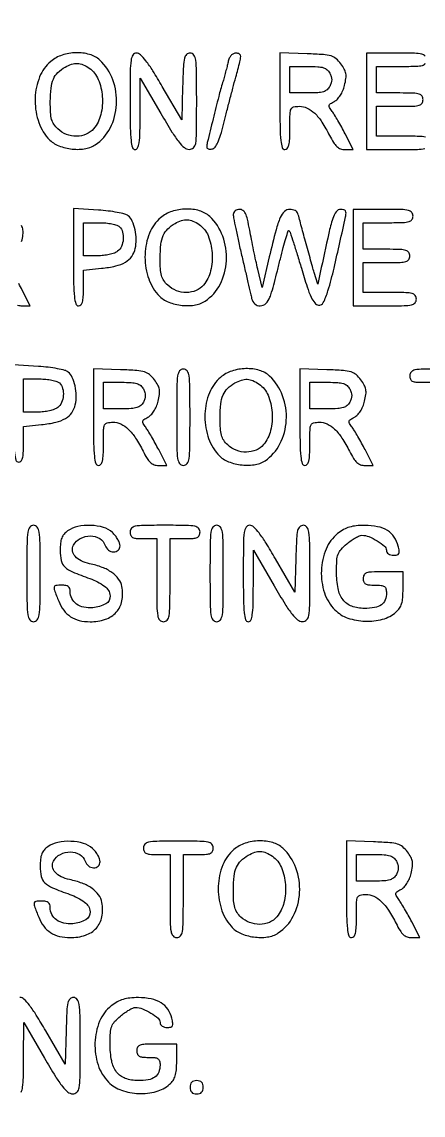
# Model space of a CAD drawing. Extents: x 0 to 1066, y 0 to 761.
# Drawn here: x 831.15 to 841.35, y 254.28 to 282.09 of the extents above; entities that cross this region are included whole.
import ezdxf

# ---------------------------------------------------------------- set-up
doc = ezdxf.new("R2010")
doc.units = 0
doc.header["$MEASUREMENT"] = 0

msp = doc.modelspace()

# ---------------------------------------------------------------- linework, layer by layer
for points in [[(183.390323, 95.266879, 0.000001), (192.989143, 95.254457, 0.000118)], [(479.458836, 95.240684, -0.000004), (502.524384, 95.211821, -0.198594)], [(710.559243, 95.267872, -0.000023), (733.258836, 95.240684, -0.000004), (756.324384, 95.211821, -0.198594)], [(416.092229, 95.24091, -0.000004), (439.072908, 95.212432, -0.198597)], [(542.992229, 95.24091, -0.000004), (565.972908, 95.212432, -0.198597)], [(606.442229, 95.24091, -0.000004), (629.422908, 95.212432, -0.198597)], [(669.892229, 95.24091, -0.000004), (692.872908, 95.212432, -0.198597)], [(841.398927, 281.217557, 0.168559), (841.315275, 281.26915, 0.050222), (841.132722, 281.290849, 0.004487), (840.6702, 281.295), (839.9088, 281.295), (839.9088, 280.0683), (839.9088, 278.8416), (840.7125, 278.8416, 0.004147), (841.203209, 278.84567, 0.047763), (841.394588, 278.867203, 0.16431)], [(841.41045, 279.153563, 0.055952), (841.245578, 279.175653, 0.005351), (840.8394, 279.18), (840.1626, 279.18), (840.1626, 279.5607), (840.1626, 279.9414), (840.7548, 279.9414, 0.006583), (841.104692, 279.946007, 0.063075), (841.251825, 279.968593, 0.183695), (841.32067, 280.020026, 0.142406), (841.347, 280.1106, 0.142406), (841.32067, 280.201174, 0.183695), (841.251825, 280.252607, 0.063075), (841.104692, 280.275193, 0.006583), (840.7548, 280.2798), (840.1626, 280.2798), (840.1626, 280.6182), (840.1626, 280.9566), (840.7971, 280.9566, 0.005909), (841.175126, 280.961067, 0.059311), (841.331138, 280.98339, 0.180365), (841.403656, 281.034888, 0.150217)], [(831.146864, 276.497663, 0.026721), (831.180834, 276.674022, 0.076578), (831.178842, 276.798441, 0.082928), (831.139816, 276.910784, 0.035157)], [(831.043578, 274.884832, 0.085906), (831.155845, 274.8654), (831.36705, 274.8654), (831.160873, 275.26725, 0.006834), (831.072806, 275.433272, 0.006481)], [(841.8969, 273.258, 0.003595), (841.349795, 273.254067, 0.043488), (841.140788, 273.232821, 0.15568), (841.045798, 273.181285, 0.193568), (841.0086, 273.0888, 0.094959), (841.025163, 273.002374, 0.184152), (841.07205, 272.951325, 0.098846), (841.165039, 272.92593, 0.017388), (841.347, 272.9196), (841.6854, 272.9196)], [(831.133472, 254.857531, 0.070336), (831.171206, 254.988231, 0.029944), (831.19124, 255.235794, 0.004715), (831.196837, 255.72465), (831.198674, 256.6341), (831.725587, 255.727957, 0.006242), (832.004961, 255.261024, 0.029041), (832.184682, 255.003737, 0.052989), (832.321926, 254.863238, 0.170079), (832.44285, 254.818507, 0.199339), (832.551131, 254.861273, 0.163117), (832.608825, 254.972706, 0.036571), (832.629904, 255.231581, 0.002034), (832.6332, 256.0419, 0.002367), (832.629569, 256.809072, 0.031318), (832.609184, 257.091383, 0.117824), (832.559377, 257.220077, 0.246563), (832.46696, 257.2686, 0.195513), (832.376155, 257.231682, 0.145553), (832.322852, 257.136256, 0.043894), (832.295339, 256.929993, 0.004128), (832.27661, 256.418718), (832.2525, 255.568836), (831.759317, 256.418718, 0.007787), (831.519238, 256.817983, 0.025041), (831.342401, 257.07261, 0.035073), (831.204547, 257.227518, 0.195814), (831.103667, 257.2686, 0.254619)]]:
    msp.add_lwpolyline(points, format="xyb")
for points in [[(409.06215, 749.15415), (40.8618, 749.132981), (40.8618, 380.65769), (40.8618, 12.1824), (501.2973, 12.1824), (961.7328, 12.1824), (961.7328, 380.646631), (961.7328, 749.110861), (961.41555, 749.1633, 0.040886), (961.153339, 749.184871, 0.000002), (934.190609, 749.194398, 0.000089), (904.448031, 749.199508, 0.000054), (869.1804, 749.195529, -0.000029), (813.61687, 749.186499, -0.000004), (696.10453, 749.175037, -0.000004), (556.774728, 749.163736, -0.000004)], [(831.886603, 281.082973, 0.123885), (831.603412, 280.690277, 0.085485), (831.489837, 280.151357, 0.082885), (831.562308, 279.589336, 0.104562), (831.814039, 279.130726, 0.111799), (832.052009, 278.954375, 0.06908), (832.388408, 278.858681, 0.069045), (832.738365, 278.858215, 0.111332), (833.016282, 278.962281, 0.131426), (833.397039, 279.38826, 0.103697), (833.557454, 279.987911, 0.101152), (833.46479, 280.614253, 0.118621), (833.134171, 281.113819, 0.118666), (832.874435, 281.260401, 0.075716), (832.528756, 281.304338, 0.073305), (832.173741, 281.243007, 0.095814)], [(833.9022, 280.0683, 0.003213), (833.906528, 279.394779, 0.022561), (833.925538, 279.0672, 0.049302), (833.961453, 278.891477, 0.328801), (834.0291, 278.8416, 0.295501), (834.094472, 278.883931, 0.070336), (834.132206, 279.014631, 0.029944), (834.15224, 279.262194, 0.004715), (834.157837, 279.75105), (834.159674, 280.6605), (834.686587, 279.754357, 0.006242), (834.965961, 279.287424, 0.029041), (835.145682, 279.030137, 0.052989), (835.282926, 278.889638, 0.170079), (835.40385, 278.844907, 0.199339), (835.512131, 278.887673, 0.163117), (835.569825, 278.999106, 0.036571), (835.590904, 279.257981, 0.002034), (835.5942, 280.0683, 0.002367), (835.590569, 280.835472, 0.031318), (835.570184, 281.117783, 0.117824), (835.520377, 281.246477, 0.246563), (835.42796, 281.295, 0.195513), (835.337155, 281.258082, 0.145553), (835.283852, 281.162656, 0.043894), (835.256339, 280.956393, 0.004128), (835.23761, 280.445118), (835.2135, 279.595236), (834.720317, 280.445118, 0.007787), (834.480238, 280.844383, 0.025041), (834.303401, 281.09901, 0.035073), (834.165547, 281.253918, 0.195814), (834.064667, 281.295, 0.254619), (833.974661, 281.245988, 0.110911), (833.926151, 281.114158, 0.030502), (833.905887, 280.827986, 0.002427)], [(836.391914, 281.06235, -0.007207), (836.366067, 280.953095, -0.00356), (836.330251, 280.815039, -0.003531), (836.291048, 280.672291, -0.005153), (836.25433, 280.547141, 0.01081), (836.154868, 280.19337, 0.002832), (836.010899, 279.621895, 0.001112), (835.864261, 279.019814, 0.055641), (835.848999, 278.898847, 0.217585), (835.859708, 278.874485, 0.10904), (835.889669, 278.857689, 0.075449), (835.934985, 278.85116, 0.046105), (835.988854, 278.856547, 0.187812), (836.060871, 278.902011, 0.050857), (836.130863, 279.020173, 0.035052), (836.201426, 279.205912, 0.01296), (836.275351, 279.4761, -0.002128), (836.343231, 279.747126, -0.001209), (836.427553, 280.074513, -0.001207), (836.514086, 280.403885, -0.001994), (836.588965, 280.68165, 0.003568), (836.69392, 281.075923, 0.058755), (836.712321, 281.210732, 0.256654), (836.680741, 281.270777, 0.147085), (836.600179, 281.295, 0.108942), (836.529687, 281.279456, 0.101998), (836.470336, 281.23551, 0.08224), (836.424025, 281.162626, 0.046043)], [(837.7092, 280.071721, 0.003202), (837.713526, 279.396213, 0.022501), (837.732532, 279.06777, 0.049121), (837.76843, 278.891547, 0.329081), (837.8361, 278.8416, 0.232029), (837.897837, 278.87188, 0.108427), (837.936969, 278.9544, 0.047315), (837.957701, 279.110257, 0.00942), (837.963, 279.3915, -0.00595), (837.967307, 279.753465, -0.096871), (837.993344, 279.871598, -0.238613), (838.05801, 279.925215, -0.056005), (838.202053, 279.9414, -0.111153), (838.403505, 279.896056, -0.081177), (838.59282, 279.765201, -0.058854), (838.77851, 279.538571, -0.025924), (838.970372, 279.20115, 0.021841), (839.070116, 279.022353, 0.069009), (839.15727, 278.916827, 0.100305), (839.249778, 278.861032, 0.085906), (839.362045, 278.8416), (839.57325, 278.8416), (839.367073, 279.24345, 0.006834), (839.279006, 279.409472, 0.006481), (839.184898, 279.576012, 0.006451), (839.097851, 279.72116, 0.022591), (839.036427, 279.811275, -0.02569), (838.969848, 279.910264, -0.192002), (838.960929, 279.965064, -0.198014), (838.992263, 280.00999, -0.027525), (839.093128, 280.067175, 0.089041), (839.171081, 280.125014, 0.046566), (839.245598, 280.220676, 0.042448), (839.308834, 280.341002, 0.038847), (839.353064, 280.473863, 0.026721), (839.387034, 280.650222, 0.076578), (839.385042, 280.774641, 0.082928), (839.346016, 280.886984, 0.035157), (839.259672, 281.021662, 0.057331), (839.137102, 281.15194, 0.10358), (839.008717, 281.221232, 0.055706), (838.813585, 281.256174, 0.007564), (838.398358, 281.277271), (837.7092, 281.301843)], [(832.865697, 280.911239, -0.143223), (833.093398, 280.626923, -0.079931), (833.19586, 280.191753, -0.077332), (833.157665, 279.730618, -0.11509), (832.976396, 279.37035, -0.119537), (832.787984, 279.230795, -0.098447), (832.542327, 279.180152, -0.09388), (832.285877, 279.226862, -0.097006), (832.067603, 279.363947, -0.056872), (831.966683, 279.48304, -0.080028), (831.908787, 279.609396, -0.054705), (831.880963, 279.781124, -0.014142), (831.874491, 280.061897, -0.025001), (831.893555, 280.406755, -0.075567), (831.952982, 280.633738, -0.098225), (832.066437, 280.798605, -0.062967), (832.2525, 280.939019, -0.051006), (832.417266, 281.012358, -0.090781), (832.563914, 281.032395, -0.090761), (832.708171, 280.999181, -0.050966)], [(838.9782, 280.7874, -0.049536), (839.014362, 280.700026, -0.073486), (839.026453, 280.6182, -0.073486), (839.014362, 280.536374, -0.049536), (838.9782, 280.449, -0.09537), (838.909305, 280.364075, -0.100861), (838.815066, 280.312833, -0.059921), (838.670032, 280.286848, -0.014397), (838.425323, 280.2798), (837.963, 280.2798), (837.963, 280.6182), (837.963, 280.9566), (838.425323, 280.9566, -0.014397), (838.670032, 280.949552, -0.059921), (838.815066, 280.923567, -0.100861), (838.909305, 280.872325, -0.09537)], [(832.464, 276.103226, 0.003177), (832.468321, 275.423244, 0.022367), (832.487318, 275.092854, 0.048715), (832.52318, 274.915502, 0.329705), (832.5909, 274.8654, 0.208378), (832.651243, 274.89169, 0.11961), (832.690731, 274.962127, 0.055661), (832.712106, 275.093199, 0.012613), (832.7178, 275.318864), (832.7178, 275.772328), (833.17275, 275.819283, 0.029754), (833.538521, 275.879188, 0.076952), (833.786588, 275.976957, 0.106873), (833.944628, 276.121832, 0.100256), (834.033212, 276.32232, 0.058942), (834.056183, 276.554886, 0.048856), (834.02714, 276.802141, 0.051542), (833.955841, 277.019071, 0.114883), (833.851397, 277.156657, 0.111025), (833.767935, 277.199219, 0.015594), (833.577966, 277.24155, 0.017167), (833.346329, 277.277444, 0.01383), (833.095435, 277.300528), (832.464, 277.341051)], [(834.678403, 277.106773, 0.123885), (834.395212, 276.714077, 0.085485), (834.281637, 276.175157, 0.082885), (834.354108, 275.613136, 0.104562), (834.605839, 275.154526, 0.111799), (834.843809, 274.978175, 0.06908), (835.180208, 274.882481, 0.069045), (835.530165, 274.882015, 0.111332), (835.808082, 274.986081, 0.131426), (836.188839, 275.41206, 0.103697), (836.349254, 276.011711, 0.101152), (836.25659, 276.638053, 0.118621), (835.925971, 277.137619, 0.118666), (835.666235, 277.284201, 0.075716), (835.320556, 277.328138, 0.073305), (834.965541, 277.266807, 0.095814)], [(836.5248, 277.191204, 0.047767), (836.533043, 277.105113, 0.002528), (836.586838, 276.834143, 0.003959), (836.655092, 276.512257, 0.00287), (836.735993, 276.154854, -0.000002), (836.8201, 275.792938, -0.000002), (836.898137, 275.457131, -0.000002), (836.963637, 275.175267, -0.000017), (836.991405, 275.05575, 0.147869), (837.072727, 274.914331, 0.205885), (837.208244, 274.864982, 0.176392), (837.354055, 274.927675, 0.11354), (837.457446, 275.082283, 0.021448), (837.499856, 275.210071, 0.003611), (837.568671, 275.458407, 0.003945), (837.645181, 275.751664, 0.003496), (837.720289, 276.058147, -0.006156), (837.79252, 276.346252, -0.010899), (837.860162, 276.581699, -0.005551), (837.920841, 276.769407, -0.556878), (837.94315, 276.77465, -0.11647), (837.96627, 276.737234, -0.001547), (838.052185, 276.476681, -0.004332), (838.148493, 276.172634, -0.00282), (838.254685, 275.819936, 0.006286), (838.401008, 275.345877, 0.030826), (838.503262, 275.085023, 0.058933), (838.593381, 274.939003, 0.190588), (838.690284, 274.883075, 0.326366), (838.812875, 274.947544, 0.039676), (838.931507, 275.247683, 0.018108), (839.085741, 275.825396, 0.002117), (839.377734, 277.12845, 0.040046), (839.390678, 277.22293, 0.15964), (839.375814, 277.278694, 0.190105), (839.332944, 277.309168, 0.060633), (839.253808, 277.3188, 0.243546), (839.140812, 277.26029, 0.075824), (839.052629, 277.084017, 0.023764), (838.951062, 276.70973, 0.001912), (838.734479, 275.7114), (838.671426, 275.4153), (838.581198, 275.7114, -0.004222), (838.536612, 275.862272, -0.001439), (838.474359, 276.082054, -0.00143), (838.407005, 276.325156, -0.001648), (838.344196, 276.5574, 0.00027), (838.285798, 276.775717, 0.000345), (838.231737, 276.976831, 0.000267), (838.1862, 277.145413, 0.002921), (838.167466, 277.21305, 0.133791), (838.143106, 277.253501, 0.071199), (838.095212, 277.287736, 0.062684), (838.03231, 277.310928, 0.057069), (837.963561, 277.3188, 0.191396), (837.825837, 277.264076, 0.101864), (837.718933, 277.111552, 0.038771), (837.611381, 276.798373, 0.004991), (837.44035, 276.109387), (837.256006, 275.33374), (837.147233, 275.79752, -0.004337), (837.098644, 276.013087, -0.002315), (837.04212, 276.280385, -0.002304), (836.986921, 276.553877, -0.003592), (836.942145, 276.79005, 0.011053), (836.885227, 277.067579, 0.057006), (836.833263, 277.21529, 0.121799), (836.770234, 277.29095, 0.159795), (836.685315, 277.3188, 0.077986), (836.623996, 277.309177, 0.090324), (836.571951, 277.281319, 0.100781), (836.537158, 277.239866, 0.124994)], [(839.5704, 276.0921), (839.5704, 274.8654), (840.3741, 274.8654, 0.004147), (840.864809, 274.86947, 0.047763), (841.056188, 274.891003, 0.16431), (841.143594, 274.942593, 0.179874), (841.1778, 275.0346, 0.157888), (841.14826, 275.125816, 0.176663), (841.07205, 275.177363, 0.055952), (840.907178, 275.199453, 0.005351), (840.501, 275.2038), (839.8242, 275.2038), (839.8242, 275.5845), (839.8242, 275.9652), (840.4164, 275.9652, 0.006583), (840.766292, 275.969807, 0.063075), (840.913425, 275.992393, 0.183695), (840.98227, 276.043826, 0.142406), (841.0086, 276.1344, 0.142406), (840.98227, 276.224974, 0.183695), (840.913425, 276.276407, 0.063075), (840.766292, 276.298993, 0.006583), (840.4164, 276.3036), (839.8242, 276.3036), (839.8242, 276.642), (839.8242, 276.9804), (840.4587, 276.9804, 0.005909), (840.836726, 276.984867, 0.059311), (840.992738, 277.00719, 0.180365), (841.065256, 277.058688, 0.150217), (841.0932, 277.1496, 0.17273), (841.060527, 277.241357, 0.168559), (840.976875, 277.29295, 0.050222), (840.794322, 277.314649, 0.004487), (840.3318, 277.3188), (839.5704, 277.3188)], [(835.657497, 276.935039, -0.143223), (835.885198, 276.650723, -0.079931), (835.98766, 276.215553, -0.077332), (835.949465, 275.754418, -0.11509), (835.768196, 275.39415, -0.119537), (835.579784, 275.254595, -0.098447), (835.334127, 275.203952, -0.09388), (835.077677, 275.250662, -0.097006), (834.859403, 275.387747, -0.056872), (834.758483, 275.50684, -0.080028), (834.700587, 275.633196, -0.054705), (834.672763, 275.804924, -0.014142), (834.666291, 276.085697, -0.025001), (834.685355, 276.430555, -0.075567), (834.744782, 276.657538, -0.098225), (834.858237, 276.822405, -0.062967), (835.0443, 276.962819, -0.051006), (835.209066, 277.036158, -0.090781), (835.355714, 277.056195, -0.090761), (835.499971, 277.022981, -0.050966)], [(833.63148, 276.87888, -0.13151), (833.710634, 276.741869, -0.084316), (833.728, 276.557915, -0.084006), (833.683613, 276.377881, -0.128741), (833.58495, 276.252167, -0.079472), (833.503595, 276.208701, -0.027293), (833.374772, 276.172004, -0.026323), (833.225863, 276.146396, -0.027554), (833.07735, 276.137091), (832.7178, 276.1344), (832.7178, 276.5574), (832.7178, 276.9804), (833.12388, 276.9804, -0.022886), (833.286785, 276.97294, -0.026473), (833.440496, 276.950579, -0.026952), (833.566695, 276.918181, -0.120635)], [(830.9412, 272.127026, 0.003177), (830.945521, 271.447044, 0.022367), (830.964518, 271.116654, 0.048715), (831.00038, 270.939302, 0.329705), (831.0681, 270.8892, 0.208378), (831.128443, 270.91549, 0.11961), (831.167931, 270.985927, 0.055661), (831.189306, 271.116999, 0.012613), (831.195, 271.342664), (831.195, 271.796128), (831.64995, 271.843083, 0.029754), (832.015721, 271.902988, 0.076952), (832.263788, 272.000757, 0.106873), (832.421828, 272.145632, 0.100256), (832.510412, 272.34612, 0.058942), (832.533383, 272.578686, 0.048856), (832.50434, 272.825941, 0.051542), (832.433041, 273.042871, 0.114883), (832.328597, 273.180457, 0.111025), (832.245135, 273.223019, 0.015594), (832.055166, 273.26535, 0.017167), (831.823529, 273.301244, 0.01383), (831.572635, 273.324328), (830.9412, 273.364851)], [(832.9716, 272.034721, 0.003202), (832.975926, 271.359213, 0.022501), (832.994932, 271.03077, 0.049121), (833.03083, 270.854547, 0.329081), (833.0985, 270.8046, 0.232029), (833.160237, 270.83488, 0.108427), (833.199369, 270.9174, 0.047315), (833.220101, 271.073257, 0.00942), (833.2254, 271.3545, -0.00595), (833.229707, 271.716465, -0.096871), (833.255744, 271.834598, -0.238613), (833.32041, 271.888215, -0.056005), (833.464453, 271.9044, -0.111153), (833.665905, 271.859056, -0.081177), (833.85522, 271.728201, -0.058854), (834.04091, 271.501571, -0.025924), (834.232772, 271.16415, 0.021841), (834.332516, 270.985353, 0.069009), (834.41967, 270.879827, 0.100305), (834.512178, 270.824032, 0.085906), (834.624445, 270.8046), (834.83565, 270.8046), (834.629473, 271.20645, 0.006834), (834.541406, 271.372472, 0.006481), (834.447298, 271.539012, 0.006451), (834.360251, 271.68416, 0.022591), (834.298827, 271.774275, -0.02569), (834.232248, 271.873264, -0.192002), (834.223329, 271.928064, -0.198014), (834.254663, 271.97299, -0.027525), (834.355528, 272.030175, 0.089041), (834.433481, 272.088014, 0.046566), (834.507998, 272.183676, 0.042448), (834.571234, 272.304002, 0.038847), (834.615464, 272.436863, 0.026721), (834.649434, 272.613222, 0.076578), (834.647442, 272.737641, 0.082928), (834.608416, 272.849984, 0.035157), (834.522072, 272.984662, 0.057331), (834.399502, 273.11494, 0.10358), (834.271117, 273.184232, 0.055706), (834.075985, 273.219174, 0.007564), (833.660758, 273.240271), (832.9716, 273.264843)], [(835.0866, 272.0313, 0.002322), (835.090189, 271.258438, 0.031956), (835.110667, 270.979087, 0.123223), (835.161478, 270.852709, 0.240299), (835.2558, 270.8046, 0.240299), (835.350122, 270.852709, 0.123223), (835.400933, 270.979087, 0.031956), (835.421411, 271.258438, 0.002322), (835.425, 272.0313, 0.002322), (835.421411, 272.804162, 0.031956), (835.400933, 273.083512, 0.123223), (835.350122, 273.209891, 0.240299), (835.2558, 273.258, 0.240299), (835.161478, 273.209891, 0.123223), (835.110667, 273.083512, 0.031956), (835.090189, 272.804162, 0.002322)], [(836.201203, 273.045973, 0.123885), (835.918012, 272.653277, 0.085485), (835.804437, 272.114357, 0.082885), (835.876908, 271.552336, 0.104562), (836.128639, 271.093726, 0.111799), (836.366609, 270.917375, 0.06908), (836.703008, 270.821681, 0.069045), (837.052965, 270.821215, 0.111332), (837.330882, 270.925281, 0.131426), (837.711639, 271.35126, 0.103697), (837.872054, 271.950911, 0.101152), (837.77939, 272.577253, 0.118621), (837.448771, 273.076819, 0.118666), (837.189035, 273.223401, 0.075716), (836.843356, 273.267338, 0.073305), (836.488341, 273.206007, 0.095814)], [(838.2168, 272.034721, 0.003202), (838.221126, 271.359213, 0.022501), (838.240132, 271.03077, 0.049121), (838.27603, 270.854547, 0.329081), (838.3437, 270.8046, 0.232029), (838.405437, 270.83488, 0.108427), (838.444569, 270.9174, 0.047315), (838.465301, 271.073257, 0.00942), (838.4706, 271.3545, -0.00595), (838.474907, 271.716465, -0.096871), (838.500944, 271.834598, -0.238613), (838.56561, 271.888215, -0.056005), (838.709653, 271.9044, -0.111153), (838.911105, 271.859056, -0.081177), (839.10042, 271.728201, -0.058854), (839.28611, 271.501571, -0.025924), (839.477972, 271.16415, 0.021841), (839.577716, 270.985353, 0.069009), (839.66487, 270.879827, 0.100305), (839.757378, 270.824032, 0.085906), (839.869645, 270.8046), (840.08085, 270.8046), (839.874673, 271.20645, 0.006834), (839.786606, 271.372472, 0.006481), (839.692498, 271.539012, 0.006451), (839.605451, 271.68416, 0.022591), (839.544027, 271.774275, -0.02569), (839.477448, 271.873264, -0.192002), (839.468529, 271.928064, -0.198014), (839.499863, 271.97299, -0.027525), (839.600728, 272.030175, 0.089041), (839.678681, 272.088014, 0.046566), (839.753198, 272.183676, 0.042448), (839.816434, 272.304002, 0.038847), (839.860664, 272.436863, 0.026721), (839.894634, 272.613222, 0.076578), (839.892642, 272.737641, 0.082928), (839.853616, 272.849984, 0.035157), (839.767272, 272.984662, 0.057331), (839.644702, 273.11494, 0.10358), (839.516317, 273.184232, 0.055706), (839.321185, 273.219174, 0.007564), (838.905958, 273.240271), (838.2168, 273.264843)], [(832.10868, 272.90268, -0.13151), (832.187834, 272.765669, -0.084316), (832.2052, 272.581715, -0.084006), (832.160813, 272.401681, -0.128741), (832.06215, 272.275967, -0.079472), (831.980795, 272.232501, -0.027293), (831.851972, 272.195804, -0.026323), (831.703063, 272.170196, -0.027554), (831.55455, 272.160891), (831.195, 272.1582), (831.195, 272.5812), (831.195, 273.0042), (831.60108, 273.0042, -0.022886), (831.763985, 272.99674, -0.026473), (831.917696, 272.974378, -0.026952), (832.043895, 272.941981, -0.120635)], [(834.2406, 272.7504, -0.049536), (834.276762, 272.663026, -0.073486), (834.288853, 272.5812, -0.073486), (834.276762, 272.499374, -0.049536), (834.2406, 272.412, -0.09537), (834.171705, 272.327075, -0.100861), (834.077466, 272.275833, -0.059921), (833.932432, 272.249848, -0.014397), (833.687723, 272.2428), (833.2254, 272.2428), (833.2254, 272.5812), (833.2254, 272.9196), (833.687723, 272.9196, -0.014397), (833.932432, 272.912552, -0.059921), (834.077466, 272.886567, -0.100861), (834.171705, 272.835325, -0.09537)], [(837.180297, 272.874239, -0.143223), (837.407998, 272.589923, -0.079931), (837.51046, 272.154753, -0.077332), (837.472265, 271.693618, -0.11509), (837.290996, 271.33335, -0.119537), (837.102584, 271.193795, -0.098447), (836.856927, 271.143152, -0.09388), (836.600477, 271.189862, -0.097006), (836.382203, 271.326947, -0.056872), (836.281283, 271.44604, -0.080028), (836.223387, 271.572396, -0.054705), (836.195563, 271.744124, -0.014142), (836.189091, 272.024897, -0.025001), (836.208155, 272.369755, -0.075567), (836.267582, 272.596738, -0.098225), (836.381037, 272.761605, -0.062967), (836.5671, 272.902019, -0.051006), (836.731866, 272.975358, -0.090781), (836.878514, 272.995395, -0.090761), (837.022771, 272.962181, -0.050966)], [(839.4858, 272.7504, -0.049536), (839.521962, 272.663026, -0.073486), (839.534053, 272.5812, -0.073486), (839.521962, 272.499374, -0.049536), (839.4858, 272.412, -0.09537), (839.416905, 272.327075, -0.100861), (839.322666, 272.275833, -0.059921), (839.177632, 272.249848, -0.014397), (838.932923, 272.2428), (838.4706, 272.2428), (838.4706, 272.5812), (838.4706, 272.9196), (838.932923, 272.9196, -0.014397), (839.177632, 272.912552, -0.059921), (839.322666, 272.886567, -0.100861), (839.416905, 272.835325, -0.09537)], [(831.2796, 268.0551, 0.002322), (831.283189, 267.282238, 0.031956), (831.303667, 267.002887, 0.123223), (831.354478, 266.876509, 0.240299), (831.4488, 266.8284, 0.240299), (831.543122, 266.876509, 0.123223), (831.593933, 267.002887, 0.031956), (831.614411, 267.282238, 0.002322), (831.618, 268.0551, 0.002322), (831.614411, 268.827962, 0.031956), (831.593933, 269.107312, 0.123223), (831.543122, 269.233691, 0.240299), (831.4488, 269.2818, 0.240299), (831.354478, 269.233691, 0.123223), (831.303667, 269.107312, 0.031956), (831.283189, 268.827962, 0.002322)], [(832.31595, 269.140144, 0.064007), (832.223152, 269.055932, 0.085808), (832.165351, 268.958365, 0.066535), (832.134834, 268.828474, 0.024477), (832.1256, 268.639958, 0.055339), (832.154237, 268.382012, 0.149321), (832.244473, 268.223524, 0.090969), (832.438244, 268.097862, 0.013145), (832.879697, 267.927857, -0.070637), (833.254195, 267.731769, -0.215768), (833.393951, 267.489024, -0.299828), (833.286196, 267.284664, -0.104684), (832.952404, 267.18347, -0.073735), (832.725938, 267.197405, -0.104161), (832.541647, 267.278873, -0.119079), (832.422323, 267.417712, -0.118782), (832.3794, 267.595843, 0.082235), (832.366946, 267.671052, 0.147435), (832.330833, 267.721534, 0.119852), (832.266624, 267.750094, 0.045016), (832.1679, 267.759, 0.028442), (832.013493, 267.75021, 0.327023), (831.971392, 267.711313, 0.139119), (831.978029, 267.632142, 0.005125), (832.087889, 267.349201, 0.065244), (832.216677, 267.119452, 0.088006), (832.390042, 266.956638, 0.085852), (832.61234, 266.860765, 0.059042), (832.885473, 266.8284, 0.079385), (833.274677, 266.890586, 0.130563), (833.552488, 267.071224, 0.137881), (833.694628, 267.357702, 0.093265), (833.694828, 267.724447, 0.114024), (833.611295, 267.915328, 0.079467), (833.44227, 268.080086, 0.063948), (833.192922, 268.2119, 0.038754), (832.871766, 268.304634, -0.060203), (832.655087, 268.377377, -0.103319), (832.504006, 268.492245, -0.141227), (832.439642, 268.631035, -0.162669), (832.464078, 268.774346, -0.149104), (832.637837, 268.947403, -0.123853), (832.892231, 269.009898, -0.133716), (833.131553, 268.9433, -0.183571), (833.269073, 268.769872, 0.153609), (833.350987, 268.653212, 0.157876), (833.484016, 268.606061, 0.194842), (833.599996, 268.649372, 0.210147), (833.6484, 268.759453, 0.093821), (833.634733, 268.831646, 0.037607), (833.590883, 268.92257, 0.035541), (833.527523, 269.016063, 0.037508), (833.452597, 269.097853, 0.118482), (833.22687, 269.226594, 0.061394), (832.904523, 269.278556, 0.060569), (832.572356, 269.250654, 0.10142)], [(833.9022, 269.1126, 0.094959), (833.918763, 269.026174, 0.184152), (833.96565, 268.975125, 0.098846), (834.058639, 268.94973, 0.017388), (834.2406, 268.9434), (834.579, 268.9434), (834.579, 267.8859, 0.002827), (834.582731, 267.225941, 0.036854), (834.603534, 266.981738, 0.138781), (834.654794, 266.871268, 0.218517), (834.7482, 266.8284, 0.218517), (834.841606, 266.871268, 0.138781), (834.892866, 266.981738, 0.036854), (834.913669, 267.225941, 0.002827), (834.9174, 267.8859), (834.9174, 268.9434), (835.2981, 268.9434, 0.013964), (835.507858, 268.949259, 0.090841), (835.610063, 268.97395, 0.188085), (835.660634, 269.024995, 0.102588), (835.6788, 269.1126, 0.193568), (835.641602, 269.205085, 0.15568), (835.546613, 269.256621, 0.043488), (835.337605, 269.277867, 0.003595), (834.7905, 269.2818, 0.003595), (834.243395, 269.277867, 0.043488), (834.034388, 269.256621, 0.15568), (833.939398, 269.205085, 0.193568)], [(835.9326, 268.0551, 0.002322), (835.936189, 267.282238, 0.031956), (835.956667, 267.002887, 0.123223), (836.007478, 266.876509, 0.240299), (836.1018, 266.8284, 0.240299), (836.196122, 266.876509, 0.123223), (836.246933, 267.002887, 0.031956), (836.267411, 267.282238, 0.002322), (836.271, 268.0551, 0.002322), (836.267411, 268.827962, 0.031956), (836.246933, 269.107312, 0.123223), (836.196122, 269.233691, 0.240299), (836.1018, 269.2818, 0.240299), (836.007478, 269.233691, 0.123223), (835.956667, 269.107312, 0.031956), (835.936189, 268.827962, 0.002322)], [(836.7786, 268.0551, 0.003213), (836.782928, 267.381579, 0.022561), (836.801938, 267.054, 0.049302), (836.837853, 266.878277, 0.328801), (836.9055, 266.8284, 0.295501), (836.970872, 266.870731, 0.070336), (837.008606, 267.001431, 0.029944), (837.02864, 267.248994, 0.004715), (837.034237, 267.73785), (837.036074, 268.6473), (837.562987, 267.741157, 0.006242), (837.842361, 267.274224, 0.029041), (838.022082, 267.016937, 0.052989), (838.159326, 266.876438, 0.170079), (838.28025, 266.831707, 0.199339), (838.388531, 266.874473, 0.163117), (838.446225, 266.985906, 0.036571), (838.467304, 267.244781, 0.002034), (838.4706, 268.0551, 0.002367), (838.466969, 268.822272, 0.031318), (838.446584, 269.104583, 0.117824), (838.396777, 269.233277, 0.246563), (838.30436, 269.2818, 0.195513), (838.213555, 269.244882, 0.145553), (838.160252, 269.149456, 0.043894), (838.132739, 268.943193, 0.004128), (838.11401, 268.431918), (838.0899, 267.582036), (837.596717, 268.431918, 0.007787), (837.356638, 268.831183, 0.025041), (837.179801, 269.08581, 0.035073), (837.041947, 269.240718, 0.195814), (836.941067, 269.2818, 0.254619), (836.851061, 269.232788, 0.110911), (836.802551, 269.100958, 0.030502), (836.782287, 268.814786, 0.002427)], [(839.177128, 269.069943, 0.129246), (838.881005, 268.677297, 0.088626), (838.762813, 268.128992, 0.087215), (838.841365, 267.565333, 0.118789), (839.10816, 267.129131, 0.112618), (839.436624, 266.922694, 0.075265), (839.874735, 266.839995, 0.075304), (840.317452, 266.890685, 0.113008), (840.659323, 267.072766, 0.065979), (840.747155, 267.171989, 0.074329), (840.801872, 267.286891, 0.054743), (840.830767, 267.439884, 0.019325), (840.8394, 267.663173), (840.8394, 268.0974), (840.3318, 268.0974, 0.008455), (840.038102, 268.092433, 0.072107), (839.9088, 268.0692, 0.188641), (839.847268, 268.017932, 0.12648), (839.8242, 267.9282, 0.087745), (839.839199, 267.843392, 0.177212), (839.882363, 267.792236, 0.10769), (839.965966, 267.765953, 0.022514), (840.1203, 267.759, -0.021714), (840.282385, 267.751958, -0.124268), (840.363065, 267.723951, -0.187079), (840.403495, 267.667264, -0.062494), (840.4164, 267.56442, -0.091498), (840.382763, 267.382147, -0.148314), (840.286974, 267.258586, -0.113347), (840.116888, 267.188447, -0.041372), (839.85572, 267.1668, -0.086758), (839.533134, 267.223199, -0.145015), (839.312923, 267.385175, -0.116882), (839.186979, 267.670349, -0.045825), (839.1474, 268.101289, -0.015089), (839.156047, 268.387768, -0.073154), (839.189295, 268.546558, -0.095003), (839.262751, 268.668579, -0.035007), (839.407691, 268.80898, -0.021479), (839.516486, 268.892817, -0.024071), (839.628126, 268.963663, -0.024321), (839.727991, 269.014228, -0.105406), (839.792592, 269.028, -0.095864), (839.969927, 268.993684, -0.042073), (840.184496, 268.885665, -0.039621), (840.366919, 268.752747, -0.218876), (840.4164, 268.645127, 0.137225), (840.429937, 268.596732, 0.104143), (840.467796, 268.556339, 0.087371), (840.525339, 268.529535, 0.065501), (840.594771, 268.5204, 0.051376), (840.687748, 268.529979, 0.224479), (840.730699, 268.562425, 0.158116), (840.74138, 268.625188, 0.023398), (840.716542, 268.75305, 0.090086), (840.614294, 268.98304, 0.105062), (840.441833, 269.148082, 0.089301), (840.19328, 269.246188, 0.048933), (839.8665, 269.278981, 0.02471), (839.647034, 269.268618, 0.049497), (839.476912, 269.234929, 0.05494), (839.328439, 269.171421, 0.038421)], [(831.80835, 261.103144, 0.064007), (831.715552, 261.018932, 0.085808), (831.657751, 260.921365, 0.066535), (831.627234, 260.791474, 0.024477), (831.618, 260.602958, 0.055339), (831.646637, 260.345012, 0.149321), (831.736873, 260.186524, 0.090969), (831.930644, 260.060862, 0.013145), (832.372097, 259.890857, -0.070637), (832.746595, 259.694769, -0.215768), (832.886351, 259.452024, -0.299828), (832.778596, 259.247664, -0.104684), (832.444804, 259.14647, -0.073735), (832.218338, 259.160405, -0.104161), (832.034047, 259.241873, -0.119079), (831.914723, 259.380712, -0.118782), (831.8718, 259.558843, 0.082235), (831.859346, 259.634052, 0.147435), (831.823233, 259.684534, 0.119852), (831.759024, 259.713094, 0.045016), (831.6603, 259.722, 0.028442), (831.505893, 259.71321, 0.327023), (831.463792, 259.674313, 0.139119), (831.470429, 259.595142, 0.005125), (831.580289, 259.312201, 0.065244), (831.709077, 259.082452, 0.088006), (831.882442, 258.919638, 0.085852), (832.10474, 258.823765, 0.059042), (832.377873, 258.7914, 0.079385), (832.767077, 258.853586, 0.130563), (833.044888, 259.034224, 0.137881), (833.187028, 259.320702, 0.093265), (833.187228, 259.687447, 0.114024), (833.103695, 259.878328, 0.079467), (832.93467, 260.043086, 0.063948), (832.685322, 260.1749, 0.038754), (832.364166, 260.267634, -0.060203), (832.147487, 260.340377, -0.103319), (831.996406, 260.455245, -0.141227), (831.932042, 260.594035, -0.162669), (831.956478, 260.737346, -0.149104), (832.130237, 260.910403, -0.123853), (832.384631, 260.972898, -0.133716), (832.623953, 260.9063, -0.183571), (832.761473, 260.732872, 0.153609), (832.843387, 260.616212, 0.157876), (832.976416, 260.569061, 0.194842), (833.092396, 260.612372, 0.210147), (833.1408, 260.722453, 0.093821), (833.127133, 260.794646, 0.037607), (833.083283, 260.88557, 0.035541), (833.019923, 260.979063, 0.037508), (832.944997, 261.060853, 0.118482), (832.71927, 261.189594, 0.061394), (832.396923, 261.241556, 0.060569), (832.064756, 261.213654, 0.10142)], [(834.2406, 261.0756, 0.094959), (834.257163, 260.989174, 0.184152), (834.30405, 260.938125, 0.098846), (834.397039, 260.91273, 0.017388), (834.579, 260.9064), (834.9174, 260.9064), (834.9174, 259.8489, 0.002827), (834.921131, 259.188941, 0.036854), (834.941934, 258.944737, 0.138781), (834.993194, 258.834268, 0.218517), (835.0866, 258.7914, 0.218517), (835.180006, 258.834268, 0.138781), (835.231266, 258.944737, 0.036854), (835.252069, 259.188941, 0.002827), (835.2558, 259.8489), (835.2558, 260.9064), (835.6365, 260.9064, 0.013964), (835.846258, 260.912259, 0.090841), (835.948463, 260.93695, 0.188085), (835.999034, 260.987995, 0.102588), (836.0172, 261.0756, 0.193568), (835.980002, 261.168085, 0.15568), (835.885013, 261.219621, 0.043488), (835.676005, 261.240867, 0.003595), (835.1289, 261.2448, 0.003595), (834.581795, 261.240867, 0.043488), (834.372788, 261.219621, 0.15568), (834.277798, 261.168085, 0.193568)], [(836.539603, 261.032773, 0.123885), (836.256412, 260.640077, 0.085485), (836.142837, 260.101157, 0.082885), (836.215308, 259.539136, 0.104562), (836.467039, 259.080526, 0.111799), (836.705009, 258.904175, 0.06908), (837.041408, 258.808481, 0.069045), (837.391365, 258.808015, 0.111332), (837.669282, 258.912081, 0.131426), (838.050039, 259.33806, 0.103697), (838.210454, 259.937711, 0.101152), (838.11779, 260.564053, 0.118621), (837.787171, 261.063619, 0.118666), (837.527435, 261.210201, 0.075716), (837.181756, 261.254138, 0.073305), (836.826741, 261.192807, 0.095814)], [(839.4012, 260.021521, 0.003202), (839.405526, 259.346013, 0.022501), (839.424532, 259.01757, 0.049121), (839.46043, 258.841347, 0.329081), (839.5281, 258.7914, 0.232029), (839.589837, 258.82168, 0.108427), (839.628969, 258.9042, 0.047315), (839.649701, 259.060057, 0.00942), (839.655, 259.3413, -0.00595), (839.659307, 259.703265, -0.096871), (839.685344, 259.821398, -0.238613), (839.75001, 259.875015, -0.056005), (839.894053, 259.8912, -0.111153), (840.095505, 259.845856, -0.081177), (840.28482, 259.715001, -0.058854), (840.47051, 259.488371, -0.025924), (840.662372, 259.15095, 0.021841), (840.762116, 258.972153, 0.069009), (840.84927, 258.866627, 0.100305), (840.941778, 258.810832, 0.085906), (841.054045, 258.7914), (841.26525, 258.7914), (841.059073, 259.19325, 0.006834), (840.971006, 259.359272, 0.006481), (840.876898, 259.525812, 0.006451), (840.789851, 259.67096, 0.022591), (840.728427, 259.761075, -0.02569), (840.661848, 259.860064, -0.192002), (840.652929, 259.914864, -0.198014), (840.684263, 259.95979, -0.027525), (840.785128, 260.016975, 0.089041), (840.863081, 260.074814, 0.046566), (840.937598, 260.170476, 0.042448), (841.000834, 260.290802, 0.038847), (841.045064, 260.423663, 0.026721), (841.079034, 260.600022, 0.076578), (841.077042, 260.724441, 0.082928), (841.038016, 260.836784, 0.035157), (840.951672, 260.971462, 0.057331), (840.829102, 261.10174, 0.10358), (840.700717, 261.171032, 0.055706), (840.505585, 261.205974, 0.007564), (840.090358, 261.227071), (839.4012, 261.251643)], [(837.518697, 260.861039, -0.143223), (837.746398, 260.576723, -0.079931), (837.84886, 260.141553, -0.077332), (837.810665, 259.680418, -0.11509), (837.629396, 259.32015, -0.119537), (837.440984, 259.180595, -0.098447), (837.195327, 259.129952, -0.09388), (836.938877, 259.176662, -0.097006), (836.720603, 259.313747, -0.056872), (836.619683, 259.43284, -0.080028), (836.561787, 259.559196, -0.054705), (836.533963, 259.730924, -0.014142), (836.527491, 260.011697, -0.025001), (836.546555, 260.356555, -0.075567), (836.605982, 260.583538, -0.098225), (836.719437, 260.748405, -0.062967), (836.9055, 260.888819, -0.051006), (837.070266, 260.962158, -0.090781), (837.216914, 260.982195, -0.090761), (837.361171, 260.948981, -0.050966)], [(840.6702, 260.7372, -0.049536), (840.706362, 260.649826, -0.073486), (840.718453, 260.568, -0.073486), (840.706362, 260.486174, -0.049536), (840.6702, 260.3988, -0.09537), (840.601305, 260.313875, -0.100861), (840.507066, 260.262633, -0.059921), (840.362032, 260.236648, -0.014397), (840.117323, 260.2296), (839.655, 260.2296), (839.655, 260.568), (839.655, 260.9064), (840.117323, 260.9064, -0.014397), (840.362032, 260.899352, -0.059921), (840.507066, 260.873367, -0.100861), (840.601305, 260.822125, -0.09537)], [(833.424328, 257.056743, 0.129246), (833.128205, 256.664097, 0.088626), (833.010013, 256.115792, 0.087215), (833.088565, 255.552133, 0.118789), (833.35536, 255.115931, 0.112618), (833.683824, 254.909494, 0.075265), (834.121935, 254.826795, 0.075304), (834.564652, 254.877485, 0.113008), (834.906523, 255.059566, 0.065979), (834.994355, 255.158789, 0.074329), (835.049072, 255.273691, 0.054743), (835.077967, 255.426684, 0.019325), (835.0866, 255.649973), (835.0866, 256.0842), (834.579, 256.0842, 0.008455), (834.285302, 256.079233, 0.072107), (834.156, 256.056, 0.188641), (834.094468, 256.004732, 0.12648), (834.0714, 255.915, 0.087745), (834.086399, 255.830192, 0.177212), (834.129563, 255.779036, 0.10769), (834.213166, 255.752753, 0.022514), (834.3675, 255.7458, -0.021714), (834.529585, 255.738758, -0.124268), (834.610265, 255.710751, -0.187079), (834.650695, 255.654064, -0.062494), (834.6636, 255.55122, -0.091498), (834.629963, 255.368947, -0.148314), (834.534174, 255.245386, -0.113347), (834.364088, 255.175247, -0.041372), (834.10292, 255.1536, -0.086758), (833.780334, 255.209999, -0.145015), (833.560123, 255.371975, -0.116882), (833.434179, 255.657149, -0.045825), (833.3946, 256.088089, -0.015089), (833.403247, 256.374568, -0.073154), (833.436495, 256.533358, -0.095003), (833.509951, 256.655379, -0.035007), (833.654891, 256.79578, -0.021479), (833.763686, 256.879617, -0.024071), (833.875326, 256.950463, -0.024321), (833.975191, 257.001028, -0.105406), (834.039792, 257.0148, -0.095864), (834.217127, 256.980484, -0.042073), (834.431696, 256.872465, -0.039621), (834.614119, 256.739547, -0.218876), (834.6636, 256.631927, 0.137225), (834.677137, 256.583532, 0.104143), (834.714996, 256.543139, 0.087371), (834.772539, 256.516335, 0.065501), (834.841971, 256.5072, 0.051376), (834.934948, 256.516779, 0.224479), (834.977899, 256.549225, 0.158116), (834.98858, 256.611988, 0.023398), (834.963742, 256.73985, 0.090086), (834.861494, 256.96984, 0.105062), (834.689033, 257.134882, 0.089301), (834.44048, 257.232988, 0.048933), (834.1137, 257.265781, 0.02471), (833.894234, 257.255418, 0.049497), (833.724112, 257.221729, 0.05494), (833.575639, 257.158221, 0.038421)], [(835.425, 254.9844, 0.072254), (835.435731, 254.910531, 0.124864), (835.4673, 254.8575, 0.124864), (835.520331, 254.825931, 0.072254), (835.5942, 254.8152, 0.072254), (835.668069, 254.825931, 0.124864), (835.7211, 254.8575, 0.124864), (835.752669, 254.910531, 0.072254), (835.7634, 254.9844, 0.072254), (835.752669, 255.058269, 0.124864), (835.7211, 255.1113, 0.124864), (835.668069, 255.142869, 0.072254), (835.5942, 255.1536, 0.072254), (835.520331, 255.142869, 0.124864), (835.4673, 255.1113, 0.124864), (835.435731, 255.058269, 0.072254)]]:
    msp.add_lwpolyline(points, format="xyb", close=True)

doc.saveas('drawing.dxf')
